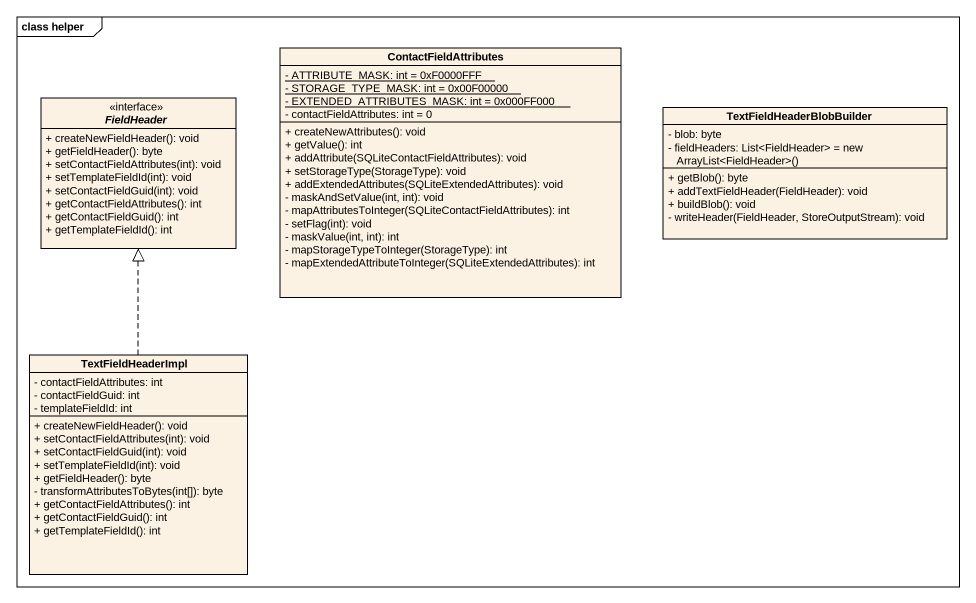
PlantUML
@startuml
mainframe class helper
hide circle
hide empty members
skinparam classAttributeIconSize 0
class ContactFieldAttributes {
  {static} - ATTRIBUTE_MASK: int = 0xF0000FFF
  {static} - STORAGE_TYPE_MASK: int = 0x00F00000
  {static} - EXTENDED_ATTRIBUTES_MASK: int = 0x000FF000
  - contactFieldAttributes: int = 0
  + createNewAttributes(): void
  + getValue(): int
  + addAttribute(SQLiteContactFieldAttributes): void
  + setStorageType(StorageType): void
  + addExtendedAttributes(SQLiteExtendedAttributes): void
  - maskAndSetValue(int, int): void
  - mapAttributesToInteger(SQLiteContactFieldAttributes): int
  - setFlag(int): void
  - maskValue(int, int): int
  - mapStorageTypeToInteger(StorageType): int
  - mapExtendedAttributeToInteger(SQLiteExtendedAttributes): int
}
interface FieldHeader <<interface>> {
  + createNewFieldHeader(): void
  + getFieldHeader(): byte
  + setContactFieldAttributes(int): void
  + setTemplateFieldId(int): void
  + setContactFieldGuid(int): void
  + getContactFieldAttributes(): int
  + getContactFieldGuid(): int
  + getTemplateFieldId(): int
}
class TextFieldHeaderBlobBuilder {
  - blob: byte
  {field} - fieldHeaders: List<FieldHeader> = new ArrayList<FieldHeader>()
  + getBlob(): byte
  + addTextFieldHeader(FieldHeader): void
  + buildBlob(): void
  - writeHeader(FieldHeader, StoreOutputStream): void
}
class TextFieldHeaderImpl {
  - contactFieldAttributes: int
  - contactFieldGuid: int
  - templateFieldId: int
  + createNewFieldHeader(): void
  + setContactFieldAttributes(int): void
  + setContactFieldGuid(int): void
  + setTemplateFieldId(int): void
  + getFieldHeader(): byte
  - transformAttributesToBytes(int[]): byte
  + getContactFieldAttributes(): int
  + getContactFieldGuid(): int
  + getTemplateFieldId(): int
}
TextFieldHeaderImpl .up.|> FieldHeader
@enduml
